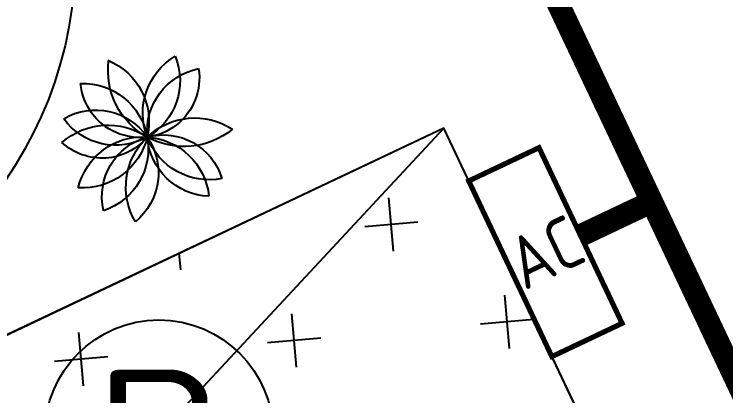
# Model space of a CAD drawing. Extents: x -809667 to 586099, y 3084146 to 3634412.
# Drawn here: x 381279.27 to 381284.76, y 3086168.98 to 3086171.93 of the extents above; entities that cross this region are included whole.
import ezdxf
from ezdxf.enums import TextEntityAlignment as Align

# ---------------------------------------------------------------- set-up
doc = ezdxf.new("R2010")
doc.units = 0
doc.header["$LTSCALE"] = 0.5
doc.header["$PDSIZE"] = 0.2
doc.layers.get('0').update_dxf_attribs({"linetype": 'CONTINUOUS'})
for name, color, linetype in [('EQUIP-箱柜', 3, 'CONTINUOUS'), ('WIRE-动力', 2, 'CONTINUOUS'), ('文字', 7, 'CONTINUOUS'), ('树', 3, 'CONTINUOUS')]:
    doc.layers.add(name, color=color, linetype=linetype)
doc.styles.add('_TEL_ATTDEF', font='GBENOR', dxfattribs={"width": 0.8, "height": 3, "bigfont": 'GBCBIG'})
doc.styles.add('_TEL_DIM', font='SIMPLEX', dxfattribs={"width": 0.8, "height": 3.5, "bigfont": 'HZTXT'})
doc.styles.add('zx', font='GBENOR', dxfattribs={"width": 1.2, "bigfont": 'GBCBIG'})

# ---------------------------------------------------------------- blocks, each defined once
blk = doc.blocks.new('A$C46A015EA')
at = {"layer": '树', "color": 0, "linetype": 'Continuous'}
for centre, radius, start, end in [((1.328277448570589, 4.095682536164531), 1.968514888644214, 227.5643602907298, 31.33046456801844), ((0.7978068925440311, 3.475199742155382), 1.995497206930466, 251.8162878149976, 53.74900404286834), ((3.771432636640384, 4.187796968661132), 2.005270993495187, 153.4395561018976, 313.5860668524238), ((4.10133335077262, 3.626104526469135), 1.849611997301696, 126.1690521173099, 303.0485962889937), ((2.089858674022253, 4.410660966124851), 1.899156486097546, 199.3600989547724, 10.49098676751998), ((4.644434998219367, 2.796240558862337), 2.077176582558313, 109.3184193429251, 262.8778000874186), ((0.7959835630026646, 2.582084672991186), 1.783040529042607, 359.7909620154177, 92.47149036351864), ((2.814427170102135, 4.681847163214115), 2.119382897440742, 188.639863531958, 263.6225893936008), ((0.7621837543701986, 1.898581264584209), 1.938863646239947, 297.0245178559516, 103.8489218625483), ((1.256922007392859, 1.359988239419181), 1.795991241955179, 310.7788533622169, 134.4148965425371), ((3.956529017450521, 1.20375618012622), 1.944081171975762, 51.98022659403217, 218.2570771471492), ((3.546157464734279, 0.814868837580434), 2.008848372434114, 38.87775571698307, 198.6815735561641), ((2.129937340272591, 0.326289453136269), 2.293681266655, 10.26666077489544, 147.1518390480889)]:
    blk.add_arc(centre, radius, start, end, dxfattribs=at)
blk = doc.blocks.new('23424')
at = {"layer": '文字', "linetype": 'Continuous'}
h = blk.add_hatch(dxfattribs=at)
h.set_pattern_fill('CROSS', color=8, scale=0.5200298169371408, angle=95.03494910525421)
h.set_pattern_definition([(95.03494910525414, (382029.6713810536, 3087694.545585082), (-0.8948146622980129, 0.7499090096577075), [0.4127736671938554, -1.238321001581566]), (185.0349491052542, (382029.858858306, 3087694.769288748), (-0.7499090096577075, -0.8948146622980129), [0.4127736671938553, -1.238321001581566])])
h.paths.add_polyline_path([(382023.8408927306, 3087694.031899584), (382029.2667619832, 3087696.595562623), (382028.2416316544, 3087698.756757319), (382022.8175719811, 3087696.194105473)])
at = {"layer": '文字', "color": 8, "linetype": 'Continuous'}
blk.add_lwpolyline([(382025.3946576678, 3087699.98201601, -0.3971975205094684), (382022.416202983, 3087697.039753863, -0.3971975205094684)], format="xyb", dxfattribs=at)
blk.add_lwpolyline([(382023.8408927306, 3087694.031899584), (382029.2667619832, 3087696.595562623), (382028.2416316544, 3087698.756757319), (382022.8175719811, 3087696.194105473)], close=True, dxfattribs=at)
at = {"layer": '文字', "color": 8, "linetype": 'Continuous', "flags": 128}
blk.add_lwpolyline([(382023.8450340331, 3087694.020732783), (382029.2683166737, 3087696.587443791), (382028.2416322712, 3087698.756756848), (382022.8183496296, 3087696.190045841)], close=True, dxfattribs=at)
at = {"layer": '文字', "color": 8, "linetype": 'Continuous'}
blk.add_lwpolyline([(382023.8408927306, 3087694.031899584), (382028.2425666566, 3087698.75719907)], dxfattribs=at)
blk.add_circle((382026.0417296935, 3087696.394549327), 0.8823313959797435, dxfattribs=at)
at = {"layer": '文字', "color": 8, "linetype": 'Continuous', "xscale": -0.2560000000000002, "yscale": 0.2560000000000001, "zscale": 0.2560000000000001, "rotation": 139.7590933901361}
blk.add_blockref('A$C46A015EA', (382025.8731868531, 3087699.618369198), dxfattribs=at)
at = {"layer": '文字', "color": 8, "linetype": 'Continuous', "style": 'zx', "width": 1.697422152035002}
blk.add_text('D', height=0.9982440213617114, rotation=0.2366105527089202, dxfattribs=at).set_placement((382025.5446731243, 3087695.893370386), (382026.5429086331, 3087695.897492756), align=Align.FIT)
blk = doc.blocks.new('$equip$00002708')
for p, q in [((-0.75, 0.5999999999994543), (-0.75, 0)), ((0.75, 0.5999999999994543), (-0.75, 0.5999999999994543)), ((0.75, 0), (0.75, 0.5999999999994543)), ((-0.75, 0), (0.75, 0))]:
    blk.add_line(p, q)
at = {"const_width": 0.04}
blk.add_lwpolyline([(-0.75, 0.5999999999994543), (-0.75, 0), (0.75, 0), (0.75, 0.5999999999994543), (-0.75, 0.5999999999994543), (-0.75, 0)], dxfattribs=at)
for p in [(0, 0.5999999999994543), (-0.75, 0.3000000000001819), (0.75, 0.3000000000001819), (0, 0)]:
    blk.add_point(p)
at = {"color": 7, "style": '_TEL_DIM'}
blk.add_attdef('$TEXT$', text='', height=0.4, dxfattribs=at).set_placement((1.818989403545856e-12, 0.2999999999992724), align=Align.MIDDLE_CENTER)
at = {"color": 7, "style": '_TEL_DIM', "flags": 1}
for tag in ['REMARK', 'A']:
    blk.add_attdef(tag, text='', height=0.4, dxfattribs=at).set_placement((0, 0), align=Align.MIDDLE_CENTER)

msp = doc.modelspace()

# ---------------------------------------------------------------- linework, layer by layer
at = {"layer": 'WIRE-动力', "linetype": 'Continuous', "const_width": 0.175}
for points in [[(381284.3518750618, 3086179.707615819), (381280.6518658805, 3086177.956489259), (381292.403014899, 3086153.127124963)], [(381283.6394143254, 3086170.220812934), (381284.1897157065, 3086170.481257522)]]:
    msp.add_lwpolyline(points, dxfattribs=at)

# ---------------------------------------------------------------- block references
at = {"layer": 'EQUIP-箱柜', "linetype": 'Continuous'}
ref = msp.add_blockref('$equip$00002708', (381283.0970860469, 3086169.964141825), dxfattribs=dict(at, rotation=295.3270831913837))
ref.add_attrib('$TEXT$', 'AC', dxfattribs={"layer": '0', "color": 7, "height": 0.4, "rotation": 25.32708319138374, "style": '_TEL_ATTDEF'}).set_placement((381283.3682501791, 3086170.092477375), align=Align.MIDDLE_CENTER)
at = {"layer": '文字', "color": 8, "linetype": 'Continuous'}
msp.add_blockref('23424', (-745.6580644398928, -1527.707586588804), dxfattribs=at)

doc.saveas('drawing.dxf')
